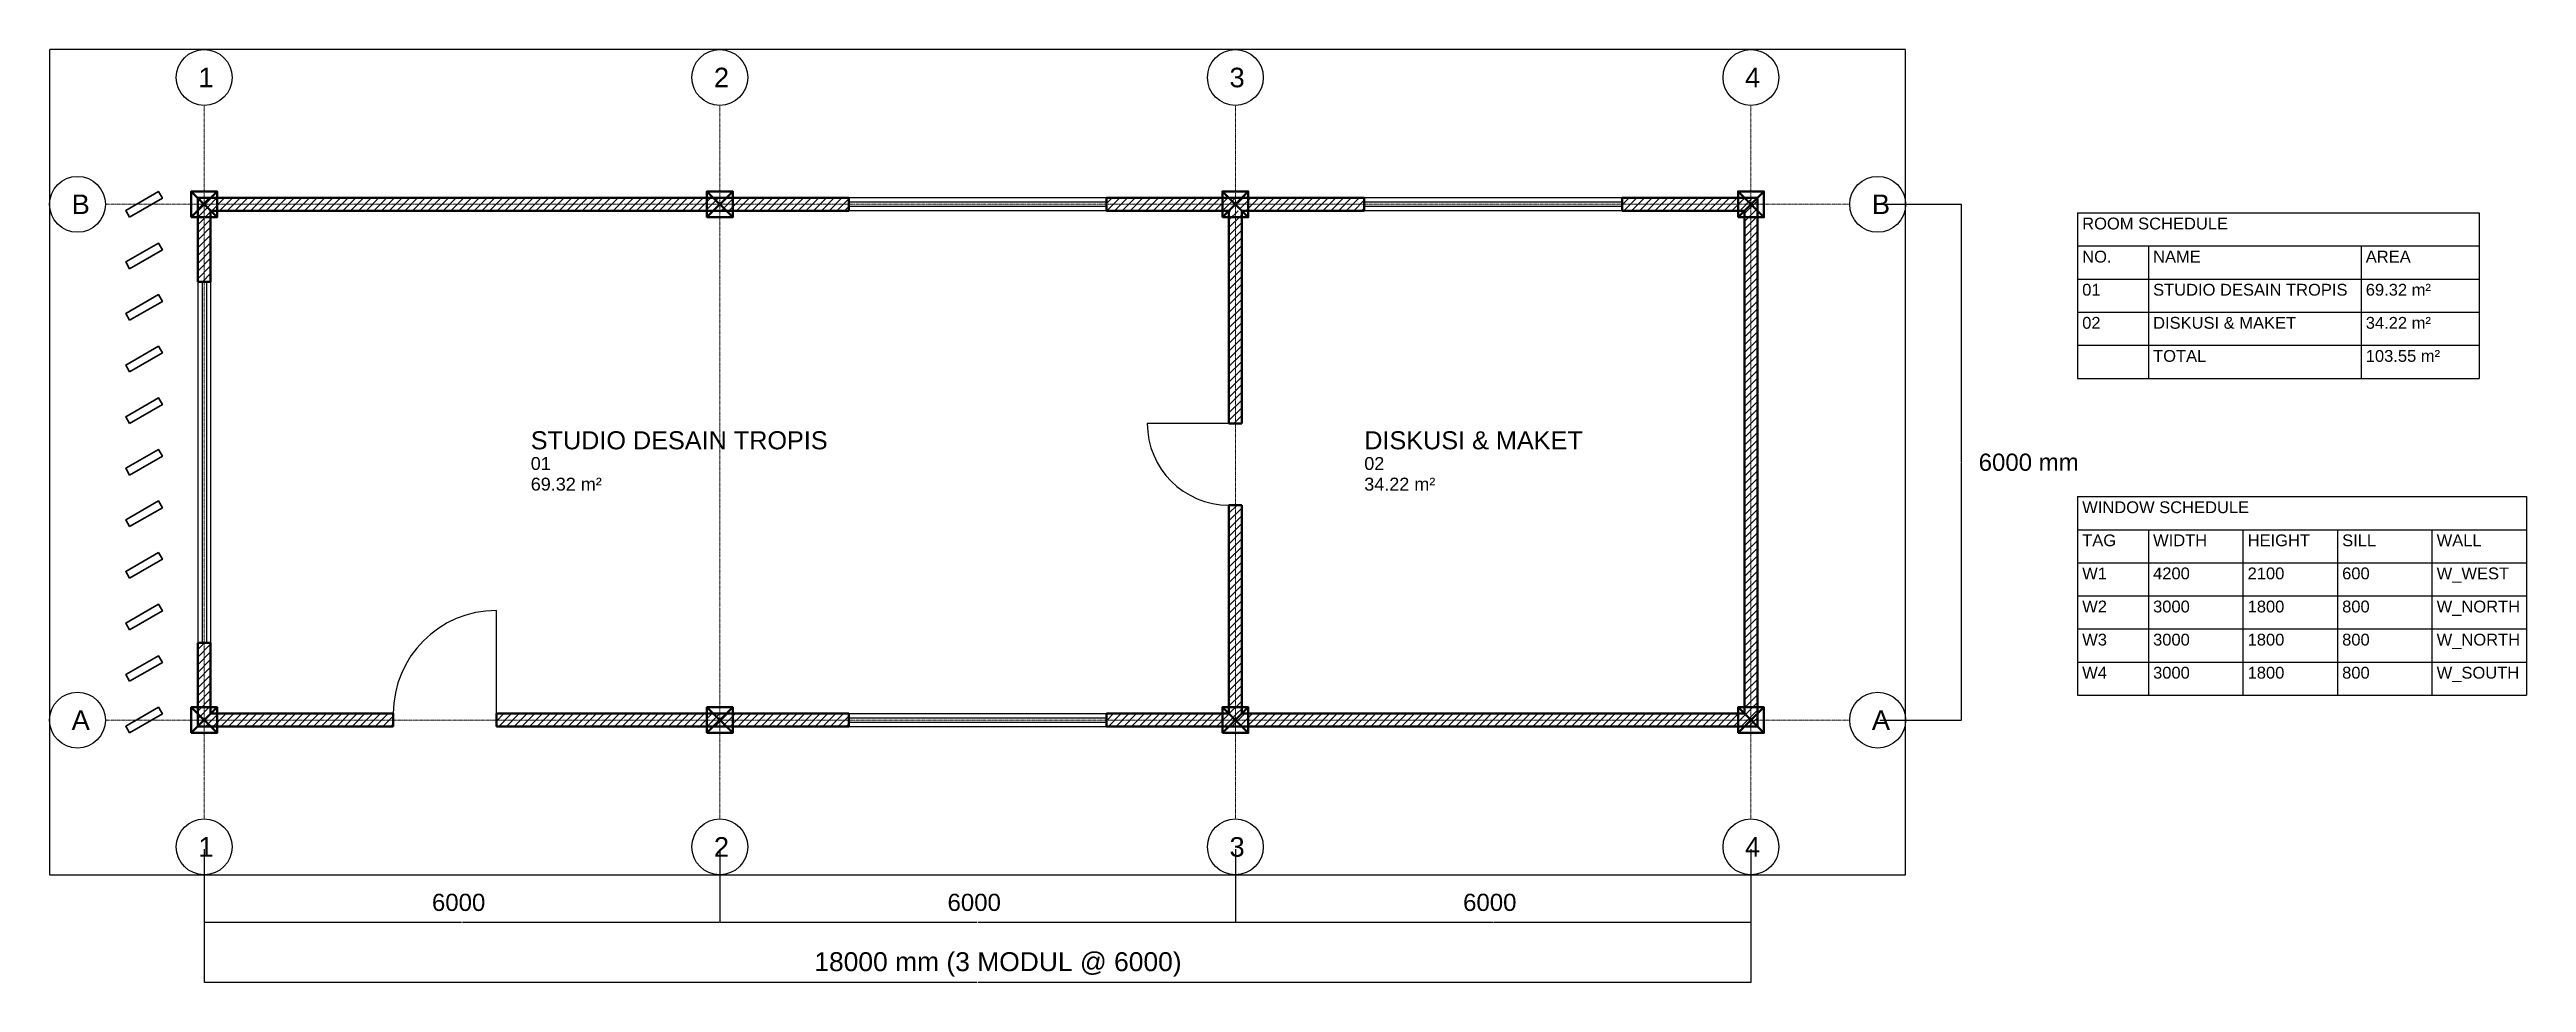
# Model space of a CAD drawing. Header units: metres. Extents: x -1800 to 27025, y -3052 to 7800.
import ezdxf

# ---------------------------------------------------------------- set-up
doc = ezdxf.new("R2010")
doc.units = ezdxf.units.M
doc.linetypes.add('CENTER', pattern=[2, 1.25, -0.25, 0.25, -0.25])
doc.linetypes.add('HIDDEN', pattern=[7.5, 5, -2.5])
for name, color, linetype, lineweight in [('A-DOOR-E-N', 3, 'Continuous', 25), ('A-GRID-E-N', 1, 'CENTER', 18), ('A-ROOF-OVERHANG', 3, 'HIDDEN', 25), ('A-ROOM-T-N', 7, 'Continuous', 25), ('A-SYMB-T-N', 7, 'Continuous', 25), ('A-WALL-E-N', 7, 'Continuous', 50), ('A-WALL-H-N', 8, 'Continuous', 13), ('A-WIND-E-N', 4, 'Continuous', 25), ('ARS-FASAD-SIRIP', 30, 'Continuous', 35), ('DIM', 2, 'Continuous', 18), ('S-COL-BAJA', 4, 'Continuous', 50)]:
    doc.layers.add(name, color=color, linetype=linetype, lineweight=lineweight)
doc.styles.get("Standard").update_dxf_attribs({"font": 'arial.ttf'})
doc.dimstyles.get("Standard").update_dxf_attribs({"dimtxt": 2.5, "dimasz": 2.5, "dimexe": 1.25, "dimexo": 0.625, "dimtad": 1, "dimdsep": 46, "dimcen": 2.5, "dimazin": 3, "dimtfac": 1, "dimtmove": 0, "dimatfit": 3})

# ---------------------------------------------------------------- blocks, each defined once
blk = doc.blocks.new('COL_300')
at = {"color": 0, "linetype": 'ByBlock', "lineweight": -2}
for p, q in [((-150, -150), (150, 150)), ((-150, 150), (150, -150))]:
    blk.add_line(p, q, dxfattribs=at)
blk.add_lwpolyline([(-150, -150), (150, -150), (150, 150), (-150, 150)], close=True, dxfattribs=at)
blk = doc.blocks.new('WEST_FIN_MODULE')
at = {"color": 0, "linetype": 'ByBlock', "lineweight": -2}
blk.add_lwpolyline([(-220, -45), (220, -45), (220, 45), (-220, 45)], close=True, dxfattribs=at)
blk = doc.blocks.new('_CLOSEDFILLED')
at = {"color": 0, "linetype": 'BYBLOCK'}
blk.add_solid([(-1, 0), (0, 0), (-1, 0)], dxfattribs=at)
blk = doc.blocks.new('*D1')
for p, q in [((0, -1500.625), (0, -2351.25)), ((6000, -1500.625), (6000, -2351.25)), ((2.5, -2350), (2995, -2350)), ((3005, -2350), (5997.5, -2350))]:
    blk.add_line(p, q)
at = {"layer": 'Defpoints'}
for p in [(0, -1500), (6000, -1500), (0, -2350)]:
    blk.add_point(p, dxfattribs=at)
at = {"xscale": 2.5, "yscale": 2.5, "rotation": 180}
blk.add_blockref('_CLOSEDFILLED', (0, -2350), dxfattribs=at)
at = {"xscale": 2.5, "yscale": 2.5}
blk.add_blockref('_CLOSEDFILLED', (6000, -2350), dxfattribs=at)
at = {"insert": (3000, -2350), "char_height": 2.5, "attachment_point": 5}
blk.add_mtext('6000', dxfattribs=at)
blk = doc.blocks.new('*D2')
for p, q in [((6000, -1500.625), (6000, -2351.25)), ((12000, -1500.625), (12000, -2351.25)), ((6002.5, -2350), (8995, -2350)), ((9005, -2350), (11997.5, -2350))]:
    blk.add_line(p, q)
at = {"layer": 'Defpoints'}
for p in [(6000, -1500), (12000, -1500), (6000, -2350)]:
    blk.add_point(p, dxfattribs=at)
at = {"xscale": 2.5, "yscale": 2.5, "rotation": 180}
blk.add_blockref('_CLOSEDFILLED', (6000, -2350), dxfattribs=at)
at = {"xscale": 2.5, "yscale": 2.5}
blk.add_blockref('_CLOSEDFILLED', (12000, -2350), dxfattribs=at)
at = {"insert": (9000, -2350), "char_height": 2.5, "attachment_point": 5}
blk.add_mtext('6000', dxfattribs=at)
blk = doc.blocks.new('*D3')
for p, q in [((12000, -1500.625), (12000, -2351.25)), ((18000, -1500.625), (18000, -2351.25)), ((12002.5, -2350), (14995, -2350)), ((15005, -2350), (17997.5, -2350))]:
    blk.add_line(p, q)
at = {"layer": 'Defpoints'}
for p in [(12000, -1500), (18000, -1500), (12000, -2350)]:
    blk.add_point(p, dxfattribs=at)
at = {"xscale": 2.5, "yscale": 2.5, "rotation": 180}
blk.add_blockref('_CLOSEDFILLED', (12000, -2350), dxfattribs=at)
at = {"xscale": 2.5, "yscale": 2.5}
blk.add_blockref('_CLOSEDFILLED', (18000, -2350), dxfattribs=at)
at = {"insert": (15000, -2350), "char_height": 2.5, "attachment_point": 5}
blk.add_mtext('6000', dxfattribs=at)
blk = doc.blocks.new('*D4')
for p, q in [((0, -2350.625), (0, -3051.25)), ((18000, -2350.625), (18000, -3051.25)), ((2.5, -3050), (8993.75, -3050)), ((9006.25, -3050), (17997.5, -3050))]:
    blk.add_line(p, q)
at = {"layer": 'Defpoints'}
for p in [(0, -2350), (18000, -2350), (0, -3050)]:
    blk.add_point(p, dxfattribs=at)
at = {"xscale": 2.5, "yscale": 2.5, "rotation": 180}
blk.add_blockref('_CLOSEDFILLED', (0, -3050), dxfattribs=at)
at = {"xscale": 2.5, "yscale": 2.5}
blk.add_blockref('_CLOSEDFILLED', (18000, -3050), dxfattribs=at)
at = {"insert": (9000, -3050), "char_height": 2.5, "attachment_point": 5}
blk.add_mtext('18000', dxfattribs=at)
blk = doc.blocks.new('*D5')
for p, q in [((19500.625, 6000), (20451.25, 6000)), ((20450, 3005), (20450, 5997.5)), ((20450, 2.5), (20450, 2995)), ((19500.625, 0), (20451.25, 0))]:
    blk.add_line(p, q)
at = {"layer": 'Defpoints'}
for p in [(19500, 6000), (19500, 0), (20450, 0)]:
    blk.add_point(p, dxfattribs=at)
at = {"xscale": 2.5, "yscale": 2.5}
for p, rotation in [((20450, 6000), 90), ((20450, 0), 270)]:
    blk.add_blockref('_CLOSEDFILLED', p, dxfattribs=dict(at, rotation=rotation))
at = {"insert": (20450, 3000), "char_height": 2.5, "attachment_point": 5, "rotation": 90}
blk.add_mtext('6000', dxfattribs=at)

msp = doc.modelspace()

# ---------------------------------------------------------------- hatches: boundary and pattern name
at = {"layer": 'A-WALL-H-N'}
h = msp.add_hatch(dxfattribs=at)
h.set_pattern_fill('ANSI31', color=256, scale=20)
h.paths.add_polyline_path([(-75, 6075), (-75, 5100), (75, 5100), (75, 5925)])
h = msp.add_hatch(dxfattribs=at)
h.set_pattern_fill('ANSI31', color=256, scale=20)
h.paths.add_polyline_path([(7500, 6075), (-75, 6075), (75, 5925), (7500, 5925)])
h = msp.add_hatch(dxfattribs=at)
h.set_pattern_fill('ANSI31', color=256, scale=20)
h.paths.add_polyline_path([(12000, 6075), (10500, 6075), (10500, 5925), (11925, 5925)])
h = msp.add_hatch(dxfattribs=at)
h.set_pattern_fill('ANSI31', color=256, scale=20)
h.paths.add_polyline_path([(13500, 6075), (12000, 6075), (12075, 5925), (13500, 5925)])
h = msp.add_hatch(dxfattribs=at)
h.set_pattern_fill('ANSI31', color=256, scale=20)
h.paths.add_polyline_path([(18075, 6075), (16500, 6075), (16500, 5925), (17925, 5925)])
h = msp.add_hatch(dxfattribs=at)
h.set_pattern_fill('ANSI31', color=256, scale=20)
h.paths.add_polyline_path([(18075, -75), (18075, 6075), (17925, 5925), (17925, 75)])
h = msp.add_hatch(dxfattribs=at)
h.set_pattern_fill('ANSI31', color=256, scale=20)
h.paths.add_polyline_path([(12075, 3450), (12075, 5925), (11925, 5925), (11925, 3450)])
h = msp.add_hatch(dxfattribs=at)
h.set_pattern_fill('ANSI31', color=256, scale=20)
h.paths.add_polyline_path([(12075, 75), (12075, 2500), (11925, 2500), (11925, 75)])
h = msp.add_hatch(dxfattribs=at)
h.set_pattern_fill('ANSI31', color=256, scale=20)
h.paths.add_polyline_path([(-75, 900), (-75, -75), (75, 75), (75, 900)])
h = msp.add_hatch(dxfattribs=at)
h.set_pattern_fill('ANSI31', color=256, scale=20)
h.paths.add_polyline_path([(-75, -75), (2200, -75), (2200, 75), (75, 75)])
h = msp.add_hatch(dxfattribs=at)
h.set_pattern_fill('ANSI31', color=256, scale=20)
h.paths.add_polyline_path([(3400, -75), (7500, -75), (7500, 75), (3400, 75)])
h = msp.add_hatch(dxfattribs=at)
h.set_pattern_fill('ANSI31', color=256, scale=20)
h.paths.add_polyline_path([(10500, -75), (12000, -75), (11925, 75), (10500, 75)])
h = msp.add_hatch(dxfattribs=at)
h.set_pattern_fill('ANSI31', color=256, scale=20)
h.paths.add_polyline_path([(12075, 75), (11925, 75), (12000, -75)])
h = msp.add_hatch(dxfattribs=at)
h.set_pattern_fill('ANSI31', color=256, scale=20)
h.paths.add_polyline_path([(12075, 75), (11925, 75), (12000, -75)])
h = msp.add_hatch(dxfattribs=at)
h.set_pattern_fill('ANSI31', color=256, scale=20)
h.paths.add_polyline_path([(12000, -75), (18075, -75), (17925, 75), (12075, 75)])

# ---------------------------------------------------------------- linework, layer by layer
at = {"layer": 'A-DOOR-E-N'}
for p, q in [((11925, 3450), (10975, 3450)), ((3400, 75), (3400, 1275))]:
    msp.add_line(p, q, dxfattribs=at)
for centre, radius, start, end in [((11925, 3450), 950, 180, 270), ((3400, 75), 1200, 90, 180)]:
    msp.add_arc(centre, radius, start, end, dxfattribs=at)
at = {"layer": 'A-GRID-E-N'}
for p, q in [((0, -1150), (0, 7150)), ((6000, -1150), (6000, 7150)), ((12000, -1150), (12000, 7150)), ((18000, -1150), (18000, 7150)), ((-1150, 6000), (19150, 6000)), ((-1150, 0), (19150, 0))]:
    msp.add_line(p, q, dxfattribs=at)
at = {"layer": 'A-ROOF-OVERHANG'}
msp.add_lwpolyline([(-1800, -1800), (19800, -1800), (19800, 7800), (-1800, 7800)], close=True, dxfattribs=at)
at = {"layer": 'A-SYMB-T-N'}
for p, q in [((21800, 5900), (26475, 5900)), ((21800, 5900), (21800, 3975)), ((26475, 5900), (26475, 3975)), ((21800, 5515), (26475, 5515)), ((22625, 5515), (22625, 3975)), ((25100, 5515), (25100, 3975)), ((21800, 5130), (26475, 5130)), ((21800, 4745), (26475, 4745)), ((21800, 4360), (26475, 4360)), ((21800, 3975), (26475, 3975)), ((21800, 2600), (27025, 2600)), ((21800, 2600), (21800, 290)), ((27025, 2600), (27025, 290)), ((21800, 2215), (27025, 2215)), ((22625, 2215), (22625, 290)), ((23725, 2215), (23725, 290)), ((24825, 2215), (24825, 290)), ((25925, 2215), (25925, 290)), ((21800, 1830), (27025, 1830)), ((21800, 1445), (27025, 1445)), ((21800, 1060), (27025, 1060)), ((21800, 675), (27025, 675)), ((21800, 290), (27025, 290))]:
    msp.add_line(p, q, dxfattribs=at)
for centre in [(0, 7475), (6000, 7475), (12000, 7475), (18000, 7475), (-1475, 6000), (19475, 6000), (-1475, 0), (19475, 0), (0, -1475), (6000, -1475), (12000, -1475), (18000, -1475)]:
    msp.add_circle(centre, 325, dxfattribs=at)
at = {"layer": 'A-WALL-E-N'}
for p, q in [((-75, 6075), (-75, 5100)), ((7500, 6075), (-75, 6075)), ((7500, 5925), (7500, 6075)), ((13500, 6075), (10500, 6075)), ((10500, 5925), (10500, 6075)), ((13500, 5925), (13500, 6075)), ((18075, 6075), (16500, 6075)), ((16500, 5925), (16500, 6075)), ((18075, -75), (18075, 6075)), ((75, 5925), (75, 5100)), ((7500, 5925), (75, 5925)), ((11925, 5925), (10500, 5925)), ((11925, 3450), (11925, 5925)), ((12075, 3450), (12075, 5925)), ((13500, 5925), (12075, 5925)), ((17925, 5925), (16500, 5925)), ((17925, 75), (17925, 5925)), ((75, 5100), (-75, 5100)), ((11925, 3450), (12075, 3450)), ((11925, 75), (11925, 2500)), ((11925, 2500), (12075, 2500)), ((12075, 75), (12075, 2500)), ((-75, 900), (-75, -75)), ((75, 900), (-75, 900)), ((75, 900), (75, 75)), ((75, 75), (2200, 75)), ((2200, 75), (2200, -75)), ((3400, 75), (7500, 75)), ((3400, 75), (3400, -75)), ((7500, 75), (7500, -75)), ((10500, 75), (11925, 75)), ((10500, 75), (10500, -75)), ((12075, 75), (17925, 75)), ((-75, -75), (2200, -75)), ((3400, -75), (7500, -75)), ((10500, -75), (18075, -75))]:
    msp.add_line(p, q, dxfattribs=at)
at = {"layer": 'A-WIND-E-N'}
for p, q in [((10500, 6075), (7500, 6075)), ((16500, 6075), (13500, 6075)), ((10500, 6025), (7500, 6025)), ((10500, 5975), (7500, 5975)), ((10500, 5925), (7500, 5925)), ((16500, 6025), (13500, 6025)), ((16500, 5975), (13500, 5975)), ((16500, 5925), (13500, 5925)), ((-75, 5100), (-75, 900)), ((-25, 5100), (-25, 900)), ((25, 5100), (25, 900)), ((75, 5100), (75, 900)), ((7500, 75), (10500, 75)), ((7500, 25), (10500, 25)), ((7500, -25), (10500, -25)), ((7500, -75), (10500, -75))]:
    msp.add_line(p, q, dxfattribs=at)

# ---------------------------------------------------------------- block references
at = {"layer": 'ARS-FASAD-SIRIP', "rotation": 30}
for p in [(-700, 6000), (-700, 5400), (-700, 4800), (-700, 4200), (-700, 3600), (-700, 3000), (-700, 2400), (-700, 1800), (-700, 1200), (-700, 600), (-700, 0)]:
    msp.add_blockref('WEST_FIN_MODULE', p, dxfattribs=at)
at = {"layer": 'S-COL-BAJA'}
for p in [(0, 6000), (6000, 6000), (12000, 6000), (18000, 6000), (0, 0), (6000, 0), (12000, 0), (18000, 0)]:
    msp.add_blockref('COL_300', p, dxfattribs=at)

# ---------------------------------------------------------------- texts
at = {"layer": 'A-ROOM-T-N'}
for s, height, p in [('STUDIO DESAIN TROPIS', 210, (3800, 3150)), ('DISKUSI & MAKET', 210, (13500, 3150)), ('01', 150, (3800, 2910)), ('02', 150, (13500, 2910)), ('69.32 m²', 150, (3800, 2670)), ('34.22 m²', 150, (13500, 2670))]:
    msp.add_text(s, height=height, dxfattribs=at).set_placement(p)
at = {"layer": 'A-SYMB-T-N'}
for s, p in [('1', (-68.25, 7361.25)), ('2', (5931.75, 7361.25)), ('3', (11931.75, 7361.25)), ('4', (17931.75, 7361.25)), ('B', (-1543.25, 5886.25)), ('B', (19406.75, 5886.25)), ('A', (-1543.25, -113.75)), ('A', (19406.75, -113.75)), ('1', (-68.25, -1588.75)), ('2', (5931.75, -1588.75)), ('3', (11931.75, -1588.75)), ('4', (17931.75, -1588.75))]:
    msp.add_text(s, height=227.5, dxfattribs=at).set_placement(p)
at = {"layer": 'A-SYMB-T-N', "char_height": 137.5, "attachment_point": 1}
for s, insert, width in [('ROOM SCHEDULE', (21855, 5845), 4565), ('NO.', (21855, 5460), 715), ('NAME', (22680, 5460), 2365), ('AREA', (25155, 5460), 1265), ('01', (21855, 5075), 715), ('STUDIO DESAIN TROPIS', (22680, 5075), 2365), ('69.32 m²', (25155, 5075), 1265), ('02', (21855, 4690), 715), ('DISKUSI & MAKET', (22680, 4690), 2365), ('34.22 m²', (25155, 4690), 1265), ('TOTAL', (22680, 4305), 2365), ('103.55 m²', (25155, 4305), 1265), ('WINDOW SCHEDULE', (21855, 2545), 5115), ('TAG', (21855, 2160), 715), ('WIDTH', (22680, 2160), 990), ('HEIGHT', (23780, 2160), 990), ('SILL', (24880, 2160), 990), ('WALL', (25980, 2160), 990), ('W1', (21855, 1775), 715), ('4200', (22680, 1775), 990), ('2100', (23780, 1775), 990), ('600', (24880, 1775), 990), ('W_WEST', (25980, 1775), 990), ('W2', (21855, 1390), 715), ('3000', (22680, 1390), 990), ('1800', (23780, 1390), 990), ('800', (24880, 1390), 990), ('W_NORTH', (25980, 1390), 990), ('W3', (21855, 1005), 715), ('3000', (22680, 1005), 990), ('1800', (23780, 1005), 990), ('800', (24880, 1005), 990), ('W_NORTH', (25980, 1005), 990), ('W4', (21855, 620), 715), ('3000', (22680, 620), 990), ('1800', (23780, 620), 990), ('800', (24880, 620), 990), ('W_SOUTH', (25980, 620), 990)]:
    msp.add_mtext(s, dxfattribs=dict(at, insert=insert, width=width))
at = {"layer": 'DIM'}
for s, height, p in [('6000 mm', 200, (20650, 2900)), ('6000', 200, (2650, -2220)), ('6000', 200, (8650, -2220)), ('6000', 200, (14650, -2220)), ('18000 mm (3 MODUL @ 6000)', 220, (7100, -2920))]:
    msp.add_text(s, height=height, dxfattribs=at).set_placement(p)

# ---------------------------------------------------------------- dimensions: what is measured, and where the dimension line sits
dim = msp.add_linear_dim(base=(20450, 0), p1=(19500, 0), p2=(19500, 6000), angle=90, dimstyle='Standard', dxfattribs=at)
dim.commit()
dim.dimension.update_dxf_attribs({"geometry": '*D5', "text_midpoint": (20450, 3000)})
for base, p1, p2, picture, middle in [((0, -2350), (0, -1500), (6000, -1500), '*D1', (3000, -2350)), ((6000, -2350), (6000, -1500), (12000, -1500), '*D2', (9000, -2350)), ((12000, -2350), (12000, -1500), (18000, -1500), '*D3', (15000, -2350)), ((0, -3050), (0, -2350), (18000, -2350), '*D4', (9000, -3050))]:
    dim = msp.add_linear_dim(base=base, p1=p1, p2=p2, dimstyle='Standard', dxfattribs=at)
    dim.commit()
    dim.dimension.update_dxf_attribs({"geometry": picture, "text_midpoint": middle})

doc.saveas('drawing.dxf')
